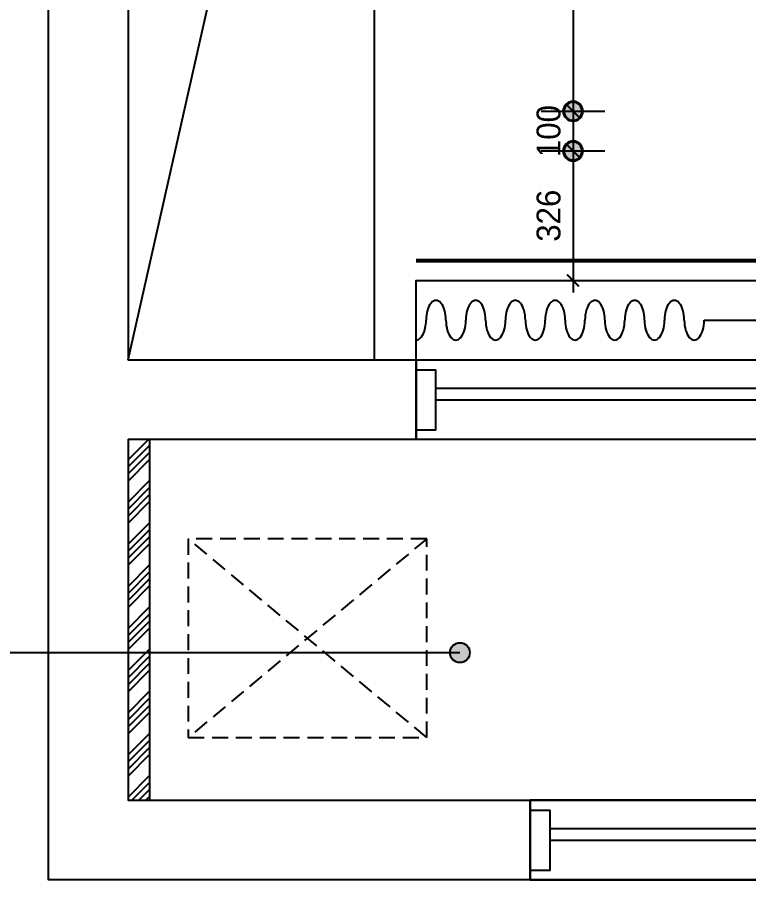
# Model space of a CAD drawing. Header units: inches. Extents: x 262342 to 305842, y 10210 to 38486.
# Drawn here: x 287326 to 289167, y 25432 to 27603 of the extents above; entities that cross this region are included whole.
import ezdxf

# ---------------------------------------------------------------- set-up
doc = ezdxf.new("R2010")
doc.units = ezdxf.units.IN
doc.header["$LTSCALE"] = 50
doc.header["$MEASUREMENT"] = 0
doc.linetypes.add('DH-HID2', pattern=[1.2, 0.8, -0.4])
doc.linetypes.add('HID', pattern=[2.5, 1.5, -1])
for name, color, linetype in [('01. F-소품', 3, 'Continuous'), ('03-TEXT', 3, 'Continuous'), ('06-FUR', 6, 'Continuous'), ('06-LIGHT', 4, 'Continuous'), ('07-DIM WAL', 5, 'Continuous'), ('2CONTINUOUS', 2, 'Continuous'), ('3.기호.계단선', 30, 'Continuous'), ('C-WIN', 4, 'Continuous'), ('FU-FURM', 251, 'DH-HID2'), ('RC-LIGHT', 7, 'Continuous')]:
    doc.layers.add(name, color=color, linetype=linetype)
doc.styles.add('HY 울릉도 L', font='')
doc.styles.get('HY 울릉도 L').set_extended_font_data('HY울릉도L')
doc.dimstyles.new('30', dxfattribs={"dimscale": 30, "dimtxt": 2, "dimasz": 1, "dimexe": 1, "dimexo": 1, "dimgap": 1, "dimtad": 1, "dimdec": 0, "dimrnd": 0.05, "dimdsep": 46, "dimlunit": 6, "dimtxsty": 'HY 울릉도 L', "dimblk": 'ARCHTICK', "dimcen": 2.5, "dimdle": 1, "dimclrd": 133, "dimclre": 133, "dimclrt": 30, "dimadec": 0, "dimazin": 0, "dimtfac": 1, "dimtdec": 0, "dimtix": 1, "dimtmove": 2, "dimatfit": 3, "dimldrblk": 'ARCHTICK', "dimfxl": 1, "dimlwd": -1, "dimlwe": -1, "dimarcsym": 0})

# ---------------------------------------------------------------- blocks, each defined once
blk = doc.blocks.new('vudausseh')
at = {"layer": '2CONTINUOUS'}
for points in [[(267117, 25432), (265905, 25432), (265905, 30921.3)], [(266062, 30921.3), (266062, 30559.3), (267567, 30559.3), (267567, 30392), (266105, 30392), (266105, 26740), (266830, 26740), (266830, 26540), (266105, 26540), (266105, 25632), (267117, 25632), (267117, 25432)]]:
    blk.add_lwpolyline(points, dxfattribs=at)
at = {"layer": 'C-WIN'}
for points in [[(266830, 26740), (269567, 26740), (269567, 26540), (266830, 26540)], [(269967, 25632), (267117, 25632), (267117, 25432), (269967, 25432)], [(267117, 25632), (269967, 25632), (269967, 25432), (267117, 25432)]]:
    blk.add_lwpolyline(points, close=True, dxfattribs=at)
for points in [[(266830, 26614), (266830, 26564), (266880, 26564), (266880, 26714), (266830, 26714)], [(266880, 26669), (268228.5, 26669), (268228.5, 26639), (266880, 26639)], [(267117, 25506), (267117, 25456), (267167, 25456), (267167, 25606), (267117, 25606)], [(267167, 25561), (268572, 25561), (268572, 25531), (267167, 25531)]]:
    blk.add_lwpolyline(points, dxfattribs=at)
blk = doc.blocks.new('VJSWJDEH')
at = {"layer": '3.기호.계단선', "transparency": 33554687}
h = blk.add_hatch(dxfattribs=at)
h.set_pattern_fill('ANSI34', color=8, scale=100)
h.set_pattern_definition([(45, (288598.07, 14435.45), (-53.033, 53.033), []), (45, (288615.75, 14435.45), (-53.033, 53.033), []), (45, (288633.43, 14435.45), (-53.033, 53.033), []), (45, (288651.105, 14435.45), (-53.033, 53.033), [])])
h.paths.add_polyline_path([(287605, 25632), (287660, 25632), (287660, 26540), (287605, 26540)])
at = {"layer": '06-FUR', "color": 8}
blk.add_lwpolyline([(287605, 26740), (288225, 26740), (288225, 29492), (287605, 29492), (287605, 26740), (288225, 29492)], dxfattribs=at)
at = {"layer": '3.기호.계단선', "color": 8}
blk.add_lwpolyline([(287605, 25632), (287660, 25632), (287660, 26540), (287605, 26540)], close=True, dxfattribs=at)
at = {"layer": 'FU-FURM', "color": 8}
for p, q in [((288356.6, 25790), (287756.6, 26290)), ((288356.6, 26290), (287756.6, 25790))]:
    blk.add_line(p, q, dxfattribs=at)
blk.add_lwpolyline([(287756.6, 26290), (287756.6, 25790), (288356.6, 25790), (288356.6, 26290)], close=True, dxfattribs=at)
blk.add_blockref('vudausseh', (21500, 0))
blk = doc.blocks.new('FFSFDF')
at = {"layer": '01. F-소품'}
blk.add_hatch(color=8, dxfattribs=at).paths.add_polyline_path([(1567672.9, 1746751.1), (1567679.9, 1746744.1), (1567715.3, 1746779.4), (1567679.9, 1746814.8), (1567672.9, 1746807.7), (1567701.2, 1746779.4)])
at = {"layer": '01. F-소품', "color": 8}
for p, q in [((1567672.9, 1746807.7), (1567679.9, 1746814.8)), ((1567474.8, 1746779.4), (1567701.2, 1746779.4)), ((1567672.9, 1746751.1), (1567679.9, 1746744.1))]:
    blk.add_line(p, q, dxfattribs=at)
for points in [[(1567672.9, 1746807.7), (1567701.2, 1746779.4), (1567672.9, 1746751.1)], [(1567679.9, 1746814.8), (1567715.3, 1746779.4), (1567679.9, 1746744.1)]]:
    blk.add_lwpolyline(points, dxfattribs=at)
for centre, start_param, end_param in [((1566799.8, 1746779.4), 1.570796, 4.712389), ((1566899.8, 1746779.4), 1.570796, 4.712389), ((1566999.8, 1746779.4), 1.570796, 4.712389), ((1567099.8, 1746779.4), 1.570796, 4.712389), ((1567199.8, 1746779.4), 1.570796, 4.712389), ((1567299.8, 1746779.4), 1.570796, 4.712389), ((1567399.8, 1746779.4), 1.570796, 4.712389), ((1566749.8, 1746779.4), 6.283185, 7.853982), ((1566849.8, 1746779.4), 4.712389, 7.853982), ((1566949.8, 1746779.4), 4.712389, 7.853982), ((1567049.8, 1746779.4), 4.712389, 7.853982), ((1567149.8, 1746779.4), 4.712389, 7.853982), ((1567249.8, 1746779.4), 4.712389, 7.853982), ((1567349.8, 1746779.4), 4.712389, 7.853982), ((1567449.8, 1746779.4), 4.712389, 7.853982)]:
    blk.add_ellipse(centre, major_axis=(0, -50), ratio=0.5, start_param=start_param, end_param=end_param, dxfattribs=at)
blk = doc.blocks.new('1')
at = {"linetype": 'Continuous'}
h = blk.add_hatch(color=4, dxfattribs=at)
h.dxf.hatch_style = 1
edge = h.paths.add_edge_path()
edge.add_arc((11539653.5, -14273503.8), 37.5, 0, 360)
at = {"color": 1, "linetype": 'Continuous'}
for p, q in [((11539653.5, -14273637.1), (11539653.5, -14273370.5)), ((11539520.2, -14273503.8), (11539786.8, -14273503.8))]:
    blk.add_line(p, q, dxfattribs=at)
at = {"color": 4, "linetype": 'Continuous'}
for radius in [41.5, 37.5]:
    blk.add_circle((11539653.5, -14273503.8), radius, dxfattribs=at)
blk = doc.blocks.new('_ArchTick')
at = {"color": 0, "linetype": 'ByBlock', "const_width": 0.15}
blk.add_lwpolyline([(-0.5, -0.5), (0.5, 0.5)], dxfattribs=at)
blk = doc.blocks.new('*D1341')
at = {"layer": '07-DIM WAL', "color": 133}
for p, q in [((288725, 28496), (288725, 27336)), ((288695, 28466), (288695, 28466)), ((288695, 27366), (288695, 27366))]:
    blk.add_line(p, q, dxfattribs=at)
at = {"layer": 'Defpoints', "color": 0}
for p in [(288725, 28466), (288725, 27366), (288725, 27366)]:
    blk.add_point(p, dxfattribs=at)
at = {"layer": '07-DIM WAL', "color": 133, "xscale": 30, "yscale": 30, "zscale": 30}
for p, rotation in [((288725, 28466), 90), ((288725, 27366), 270)]:
    blk.add_blockref('_ArchTick', p, dxfattribs=dict(at, rotation=rotation))
at = {"layer": '07-DIM WAL', "color": 30, "insert": (288659.1, 27916), "char_height": 60, "attachment_point": 5, "rotation": 90, "style": 'HY 울릉도 L'}
blk.add_mtext('1,100', dxfattribs=at)
blk = doc.blocks.new('*D1342')
at = {"layer": '07-DIM WAL', "color": 133}
for p, q in [((288725, 27396), (288725, 27236)), ((288695, 27366), (288695, 27366)), ((288695, 27266), (288695, 27266))]:
    blk.add_line(p, q, dxfattribs=at)
at = {"layer": 'Defpoints', "color": 0}
for p in [(288725, 27366), (288725, 27266), (288725, 27266)]:
    blk.add_point(p, dxfattribs=at)
at = {"layer": '07-DIM WAL', "color": 133, "xscale": 30, "yscale": 30, "zscale": 30}
for p, rotation in [((288725, 27366), 270), ((288725, 27266), 90)]:
    blk.add_blockref('_ArchTick', p, dxfattribs=dict(at, rotation=rotation))
at = {"layer": '07-DIM WAL', "color": 30, "insert": (288663.7, 27316), "char_height": 60, "attachment_point": 5, "rotation": 90, "style": 'HY 울릉도 L'}
blk.add_mtext('100', dxfattribs=at)
blk = doc.blocks.new('*D1343')
at = {"layer": '07-DIM WAL', "color": 133}
for p, q in [((288725, 27296), (288725, 26910)), ((288695, 27266), (288695, 27266)), ((288695, 26940), (288695, 26940))]:
    blk.add_line(p, q, dxfattribs=at)
at = {"layer": 'Defpoints', "color": 0}
for p in [(288725, 27266), (288725, 26940), (288725, 26940)]:
    blk.add_point(p, dxfattribs=at)
at = {"layer": '07-DIM WAL', "color": 133, "xscale": 30, "yscale": 30, "zscale": 30}
for p, rotation in [((288725, 27266), 90), ((288725, 26940), 270)]:
    blk.add_blockref('_ArchTick', p, dxfattribs=dict(at, rotation=rotation))
at = {"layer": '07-DIM WAL', "color": 30, "insert": (288663.7, 27103), "char_height": 60, "attachment_point": 5, "rotation": 90, "style": 'HY 울릉도 L'}
blk.add_mtext('326', dxfattribs=at)

msp = doc.modelspace()

# ---------------------------------------------------------------- hatches: boundary and pattern name
at = {"layer": '03-TEXT'}
h = msp.add_hatch(color=7, dxfattribs=at)
h.dxf.hatch_style = 1
edge = h.paths.add_edge_path()
edge.add_arc((288440.2, 26003.5), 25, -180, 180, ccw=False)
h = msp.add_hatch(color=7, dxfattribs=at)
h.dxf.hatch_style = 1
edge = h.paths.add_edge_path()
edge.add_arc((288440.2, 26003.5), 25, -180, 180, ccw=False)

# ---------------------------------------------------------------- linework, layer by layer
at = {"layer": '03-TEXT', "color": 7}
msp.add_line((287190.6, 26003.5), (288440.2, 26003.5), dxfattribs=at)
msp.add_circle((288440.2, 26003.5), 25, dxfattribs=at)
msp.add_circle((288440.2, 26003.5), 25, dxfattribs=at)
at = {"layer": '06-LIGHT', "color": 10, "linetype": 'HID', "lineweight": 25, "const_width": 10}
msp.add_lwpolyline([(291455, 26990), (288330, 26990)], dxfattribs=at)
at = {"layer": 'RC-LIGHT'}
msp.add_lwpolyline([(288330, 26740), (288330, 26940), (291455, 26940)], dxfattribs=at)

# ---------------------------------------------------------------- block references
msp.add_blockref('VJSWJDEH', (0, 0))
at = {"color": 0, "rotation": 360}
msp.add_blockref('FFSFDF', (-1278419.8, -1719939.4), dxfattribs=at)
at = {"layer": 'RC-LIGHT', "xscale": -0.6024096385271789, "yscale": 0.6024096385271789, "zscale": 0.6024096385271789, "rotation": 180}
for p in [(-6662873.5, -8571130.3), (-6662873.5, -8571230.3)]:
    msp.add_blockref('1', p, dxfattribs=at)

# ---------------------------------------------------------------- dimensions: what is measured, and where the dimension line sits
at = {"layer": '07-DIM WAL'}
for base, p1, p2, picture, middle in [((288725, 27366), (288725, 28466), (288725, 27366), '*D1341', (288659.1, 27916)), ((288725, 27266), (288725, 27366), (288725, 27266), '*D1342', (288663.7, 27316)), ((288725, 26940), (288725, 27266), (288725, 26940), '*D1343', (288663.7, 27103))]:
    dim = msp.add_linear_dim(base=base, p1=p1, p2=p2, angle=90, dimstyle='30', dxfattribs=at)
    dim.commit()
    dim.dimension.update_dxf_attribs({"geometry": picture, "text_midpoint": middle})

doc.saveas('drawing.dxf')
